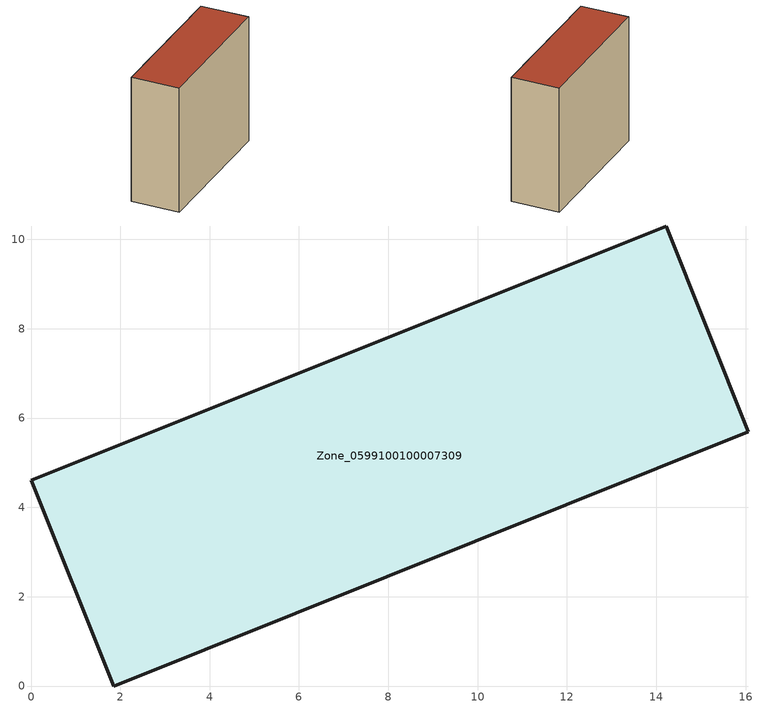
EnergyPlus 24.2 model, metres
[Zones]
Zone_0599100100007309
 floor ground (C_G): 14.22,10.3 16.07,5.7 1.85,0 0,4.61 z3.46
 wall outside (C_F): 16.07,5.7 14.22,10.3 0,4.61 1.85,0 16.07,5.7 z3.46:16.76
 roof outside (C_R): 0,4.61 1.85,0 16.07,5.7 14.22,10.3 z16.76
[BUILDING]
Pand.0599100100007309: North Axis=0; Terrain=City; Loads Convergence Tolerance Value=0.04; Temperature Convergence Tolerance Value=0.4; Solar Distribution=FullExterior; Maximum Number of Warmup Days=25; Minimum Number of Warmup Days=1
[Site:Location]
Rotterdam.The.Hague.AP_ZH_NLD Design_Conditions: Latitude=51.96; Longitude=4.45; Time Zone=1; Elevation=-4.5
[SITE:GROUNDTEMPERATURE:BUILDINGSURFACE]
18, 18, 18, 18, 18, 18, 18, 18, 18, 18, 18, 18
[MATERIAL] Thermal Absorptance=0.9; Solar Absorptance=0.7; Visible Absorptance=0.7
Name | Roughness | Thickness | Conductivity | Density | Specific Heat
G.TI.1946 | MediumSmooth | 0.15 | 1 | 540 | 1210
F.TI.1946 | Rough | 0.3 | 0.857143 | 1920 | 840
R.TI.1946 | MediumRough | 0.2 | 0.1 | 1500 | 1000
[CONSTRUCTION]
C_G: G.TI.1946
C_F: F.TI.1946
C_R: R.TI.1946
[ZONE]
Zone_0599100100007309: Type=1; Multiplier=1; Ceiling Height=Autocalculate; Volume=Autocalculate; Floor Area=autocalculate; Part of Total Floor Area=Yes
[ZONEINFILTRATION:DESIGNFLOWRATE]
Infil_Zone_0599100100007309: Zone or ZoneList or Space or SpaceList=Zone_0599100100007309; Schedule=AlwaysOn; Design Flow Rate Calculation Method=Flow/Area; Flow Rate per Floor Area=0.003; Constant Term Coefficient=1; Temperature Term Coefficient=0; Velocity Term Coefficient=0; Velocity Squared Term Coefficient=0
[HVACTEMPLATE:ZONE:IDEALLOADSAIRSYSTEM]
Zone_0599100100007309: Maximum Heating Supply Air Temperature=50; Minimum Cooling Supply Air Temperature=13; Maximum Heating Supply Air Humidity Ratio=0.0156; Minimum Cooling Supply Air Humidity Ratio=0.0077; Heating Limit=NoLimit; Cooling Limit=NoLimit; Dehumidification Control Type=ConstantSensibleHeatRatio; Cooling Sensible Heat Ratio=0.7; Dehumidification Setpoint=60; Humidification Control Type=None; Humidification Setpoint=30; Outdoor Air Method=None; Outdoor Air Flow Rate per Person=0.00944; Outdoor Air Flow Rate per Zone Floor Area=0; Outdoor Air Flow Rate per Zone=0; Demand Controlled Ventilation Type=None; Outdoor Air Economizer Type=NoEconomizer; Heat Recovery Type=None; Sensible Heat Recovery Effectiveness=0.7; Latent Heat Recovery Effectiveness=0.65
[ZONECONTROL:THERMOSTAT]
ThermostatControl_Zone_0599100100007309: Zone or ZoneList=Zone_0599100100007309; Control Type Schedule=DualSetpointControlType; Control 1=Thermostat_Zone_0599100100007309; Temperature Difference Between Cutout And Setpoint=0
[THERMOSTATSETPOINT:DUALSETPOINT]
Thermostat_Zone_0599100100007309: Heating Setpoint Temperature Schedule=HeatingSetpoint_Zone_0599100100007309; Cooling Setpoint Temperature Schedule=CoolingSetpoint_Zone_0599100100007309
[SCHEDULE:COMPACT]
HeatingSetpoint_Zone_0599100100007309: Through: 12/31, For: AllDays, Until: 24:00, 21
CoolingSetpoint_Zone_0599100100007309: Through: 12/31, For: AllDays, Until: 24:00, 24
DualSetpointControlType: Through: 12/31, For: AllDays, Until: 24:00, 4
AlwaysOn: Through: 12/31, For: AllDays, Until: 24:00, 1
